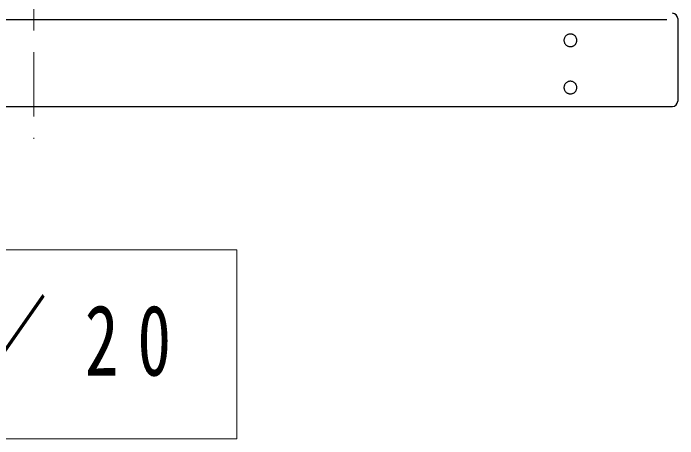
# Model space of a CAD drawing. Units: millimetres on the paper, scale 1:20. Extents: x -365 to 12, y -47 to 257.
# Drawn here: x -240.55 to -209.6, y 163.5 to 183.33 of the extents above; entities that cross this region are included whole.
import ezdxf

# ---------------------------------------------------------------- set-up
doc = ezdxf.new("R2010")
doc.units = ezdxf.units.MM
doc.linetypes.add('USER2', pattern=[6, 3, -1, 1, -1])
doc.layers.add('LY_1', color=7, linetype='Continuous', lineweight=25)
doc.styles.add('ＭＳ ゴシック', font='')
doc.styles.get('ＭＳ ゴシック').set_extended_font_data('MS Gothic')

msp = doc.modelspace()

# ---------------------------------------------------------------- linework, layer by layer
at = {"layer": 'LY_1', "linetype": 'USER2', "lineweight": 13}
msp.add_line((-239.596, 211.521), (-239.596, 177.483), dxfattribs=at)
at = {"layer": 'LY_1'}
msp.add_line((-299.096, 183.047), (-210.096, 183.047), dxfattribs=at)
at = {"layer": 'LY_1', "color": 4}
for p, q in [((-209.596, 183.081), (-209.596, 179.233)), ((-299.346, 178.983), (-209.846, 178.983))]:
    msp.add_line(p, q, dxfattribs=at)
at = {"layer": 'LY_1', "lineweight": 13}
for p, q in [((-230.132, 172.297), (-277.932, 172.297)), ((-230.132, 163.497), (-230.132, 172.297)), ((-277.932, 163.497), (-230.132, 163.497))]:
    msp.add_line(p, q, dxfattribs=at)
at = {"layer": 'LY_1', "color": 4}
for points in [[(-214.296, 182.069), (-214.297, 182.095), (-214.3, 182.12), (-214.306, 182.145), (-214.314, 182.169), (-214.324, 182.193), (-214.336, 182.216), (-214.35, 182.237), (-214.366, 182.258), (-214.384, 182.276), (-214.403, 182.294), (-214.424, 182.309), (-214.446, 182.323), (-214.469, 182.335), (-214.493, 182.345), (-214.518, 182.352), (-214.544, 182.358), (-214.57, 182.361), (-214.596, 182.362), (-214.622, 182.361), (-214.648, 182.358), (-214.674, 182.352), (-214.699, 182.345), (-214.723, 182.335), (-214.746, 182.323), (-214.768, 182.309), (-214.789, 182.294), (-214.808, 182.276), (-214.826, 182.258), (-214.842, 182.237), (-214.856, 182.216), (-214.868, 182.193), (-214.878, 182.169), (-214.886, 182.145), (-214.891, 182.12), (-214.895, 182.095), (-214.896, 182.069), (-214.895, 182.043), (-214.891, 182.018), (-214.886, 181.993), (-214.878, 181.969), (-214.868, 181.945), (-214.856, 181.922), (-214.842, 181.901), (-214.826, 181.88), (-214.808, 181.861), (-214.789, 181.844), (-214.768, 181.829), (-214.746, 181.815), (-214.723, 181.803), (-214.699, 181.793), (-214.674, 181.786), (-214.648, 181.78), (-214.622, 181.777), (-214.596, 181.776), (-214.57, 181.777), (-214.544, 181.78), (-214.518, 181.786), (-214.493, 181.793), (-214.469, 181.803), (-214.446, 181.815), (-214.424, 181.829), (-214.403, 181.844), (-214.384, 181.861), (-214.366, 181.88), (-214.35, 181.901), (-214.336, 181.922), (-214.324, 181.945), (-214.314, 181.969), (-214.306, 181.993), (-214.3, 182.018), (-214.297, 182.043)], [(-214.296, 179.868), (-214.297, 179.894), (-214.3, 179.919), (-214.306, 179.944), (-214.314, 179.968), (-214.324, 179.992), (-214.336, 180.015), (-214.35, 180.036), (-214.366, 180.057), (-214.384, 180.076), (-214.403, 180.093), (-214.424, 180.109), (-214.446, 180.122), (-214.469, 180.134), (-214.493, 180.144), (-214.518, 180.152), (-214.544, 180.157), (-214.57, 180.16), (-214.596, 180.162), (-214.622, 180.16), (-214.648, 180.157), (-214.674, 180.152), (-214.699, 180.144), (-214.723, 180.134), (-214.746, 180.122), (-214.768, 180.109), (-214.789, 180.093), (-214.808, 180.076), (-214.826, 180.057), (-214.842, 180.036), (-214.856, 180.015), (-214.868, 179.992), (-214.878, 179.968), (-214.886, 179.944), (-214.891, 179.919), (-214.895, 179.894), (-214.896, 179.868), (-214.895, 179.843), (-214.891, 179.817), (-214.886, 179.792), (-214.878, 179.768), (-214.868, 179.744), (-214.856, 179.721), (-214.842, 179.7), (-214.826, 179.68), (-214.808, 179.661), (-214.789, 179.643), (-214.768, 179.628), (-214.746, 179.614), (-214.723, 179.602), (-214.699, 179.592), (-214.674, 179.585), (-214.648, 179.579), (-214.622, 179.576), (-214.596, 179.575), (-214.57, 179.576), (-214.544, 179.579), (-214.518, 179.585), (-214.493, 179.592), (-214.469, 179.602), (-214.446, 179.614), (-214.424, 179.628), (-214.403, 179.643), (-214.384, 179.661), (-214.366, 179.68), (-214.35, 179.7), (-214.336, 179.721), (-214.324, 179.744), (-214.314, 179.768), (-214.306, 179.792), (-214.3, 179.817), (-214.297, 179.843)]]:
    msp.add_lwpolyline(points, close=True, dxfattribs=at)
for centre, start, end in [((-209.846, 183.081), 0, 90), ((-209.846, 179.233), 270, 0)]:
    msp.add_arc(centre, 0.25, start, end, dxfattribs=at)

# ---------------------------------------------------------------- texts
at = {"layer": 'LY_1', "insert": (-276.532, 167.897), "char_height": 3.299, "attachment_point": 4, "style": 'ＭＳ ゴシック'}
msp.add_mtext('\\T1.56;\\W0.7;平面図\u3000Ｓ＝１／20', dxfattribs=at)

doc.saveas('drawing.dxf')
